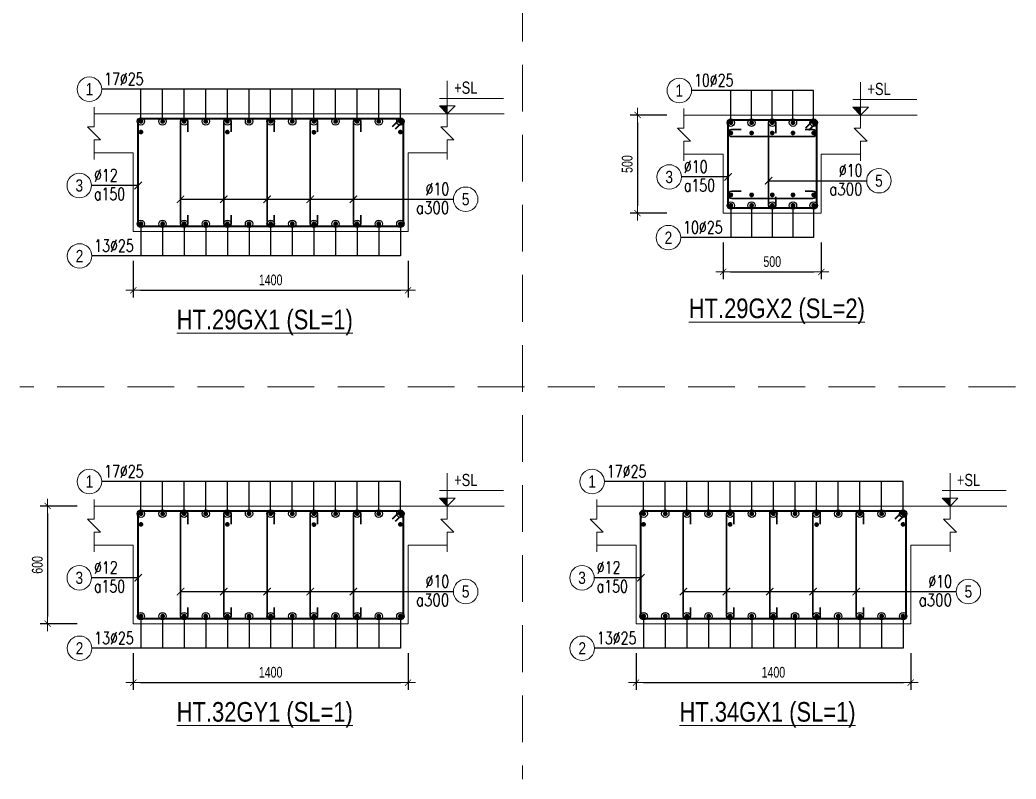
# Model space of a CAD drawing. Header units: millimetres. Extents: x 225489 to 327520, y -235866 to -221866.
# Drawn here: x 267539 to 272615, y -235866 to -231996 of the extents above; entities that cross this region are included whole.
import ezdxf
from ezdxf.enums import TextEntityAlignment as Align

# ---------------------------------------------------------------- set-up
doc = ezdxf.new("R2010")
doc.units = ezdxf.units.MM
doc.header["$PDMODE"] = 3
doc.linetypes.add('HIDDEN2', pattern=[4.7625, 3.175, -1.5875])
doc.layers.get('0').update_dxf_attribs({"lineweight": 20})
doc.layers.get('Defpoints').update_dxf_attribs({"color": 151, "lineweight": 9})
for name, color, linetype, lineweight in [('NDC_S_ANNO', 7, 'Continuous', 20), ('NDC_S_CONTINUOUS', 3, 'Continuous', 20), ('NDC_S_DIM', 1, 'Continuous', 15), ('NDC_S_HIDDEN', 8, 'HIDDEN2', 13), ('NDC_S_REBAR', 4, 'Continuous', 35), ('NDC_S_STIRRUP', 4, 'Continuous', 40), ('NDC_S_TEXT SYMBOL', 7, 'Continuous', 20), ('NDC_S_THIN LINE', 8, 'Continuous', 9), ('NDC_S_VN TEXT', 7, 'Continuous', 20)]:
    doc.layers.add(name, color=color, linetype=linetype, lineweight=lineweight)
doc.styles.add('ARIAL', font='arial.ttf', dxfattribs={"width": 0.8})
doc.styles.add('NDC_ANNO', font='', dxfattribs={"width": 0.8})
doc.styles.add('NDC_DIM', font='', dxfattribs={"width": 0.75})
doc.styles.add('NDC_EN TXT', font='romans.shx', dxfattribs={"width": 0.8})
doc.styles.get('NDC_ANNO').set_extended_font_data('Dotum')
doc.styles.get('NDC_DIM').set_extended_font_data('Dotum')
doc.dimstyles.new('NDC_dim_25', dxfattribs={"dimscale": 25, "dimtxt": 2.2, "dimasz": 1.5, "dimexe": 1.5, "dimexo": 2.5, "dimgap": 1, "dimtad": 1, "dimdec": 0, "dimzin": 0, "dimdsep": 46, "dimtxsty": 'NDC_DIM', "dimblk": 'DIMMARK', "dimcen": 0.09, "dimdle": 1.2, "dimclrd": 1, "dimclre": 1, "dimclrt": 3, "dimadec": 0, "dimazin": 0, "dimtfac": 1, "dimtdec": 0, "dimtix": 1, "dimtofl": 0, "dimtmove": 0, "dimatfit": 3, "dimfxl": 6, "dimfxlon": 1, "dimtolj": 1, "dimtzin": 0, "dimarcsym": 0})

# ---------------------------------------------------------------- blocks, each defined once
blk = doc.blocks.new('kata_block_TD')
at = {"color": 6, "linetype": 'ByBlock', "lineweight": -2, "style": 'ARIAL', "width": 0.8}
blk.add_attdef('SECTDET2', text='', height=5, dxfattribs=at).set_placement((0, 7.97), align=Align.CENTER)
at = {"color": 0, "linetype": 'ByBlock', "lineweight": -2, "style": 'ARIAL', "width": 0.8}
blk.add_attdef('SECTDET1', text='', height=5, dxfattribs=at).set_placement((0, 1.47), align=Align.CENTER)
at = {"color": 3, "lineweight": 25, "style": 'ARIAL', "width": 0.8}
blk.add_attdef('SSCALE', text='', height=2.5, dxfattribs=at).set_placement((0, -4), align=Align.CENTER)
blk = doc.blocks.new('kata_block_CT')
at = {"layer": 'NDC_S_ANNO'}
blk.add_hatch(color=3, dxfattribs=at).paths.add_polyline_path([(0, 1.6), (-1.61, 1.6), (0, 0)])
at = {"layer": 'NDC_S_ANNO', "ltscale": 50}
h = blk.add_hatch(dxfattribs=at)
h.set_pattern_fill('ANSI31', color=256, scale=1.406, style=0)
h.paths.add_polyline_path([(0, 1.6), (0, 0), (1.61, 1.6)])
for p, q in [((-1.59, 3.14), (11.47, 3.14)), ((11.56, 0), (-1.64, 0))]:
    blk.add_line(p, q, dxfattribs=at)
for points in [[(0, 6.69), (0, 0)], [(0, 0), (-1.61, 1.6), (0, 1.6)], [(0, 0), (1.61, 1.6), (0, 1.6)]]:
    blk.add_lwpolyline(points, dxfattribs=at)
at = {"layer": 'NDC_S_ANNO', "color": 8, "ltscale": 50}
blk.add_lwpolyline([(0, 0), (-1.61, 1.6), (0, 1.6)], dxfattribs=at)
at = {"layer": 'NDC_S_TEXT SYMBOL', "color": 3, "style": 'NDC_ANNO', "width": 0.8}
blk.add_attdef('CT', (1.41, 4.07), '', height=2.5, dxfattribs=at)
blk = doc.blocks.new('DIMMARK')
at = {"layer": 'NDC_S_DIM', "color": 1}
blk.add_line((-1.5, 0), (1, 0), dxfattribs=at)
at = {"layer": 'NDC_S_DIM', "color": 2, "const_width": 0.1}
blk.add_lwpolyline([(-0.42, -0.42), (0.42, 0.42)], dxfattribs=at)
blk = doc.blocks.new('*D235')
at = {"layer": 'Defpoints', "color": 0, "transparency": 16777216}
for p in [(268116.9, -233074), (269516.9, -233074), (269516.9, -233374)]:
    blk.add_point(p, dxfattribs=at)
at = {"layer": 'NDC_S_DIM', "color": 1, "lineweight": -2, "transparency": 16777216}
for p, q in [((268116.9, -233224), (268116.9, -233411.5)), ((269516.9, -233224), (269516.9, -233411.5)), ((268154.4, -233374), (269479.4, -233374))]:
    blk.add_line(p, q, dxfattribs=at)
at = {"layer": 'NDC_S_DIM', "color": 1, "lineweight": -2, "transparency": 16777216, "xscale": 37.5, "yscale": 37.5, "zscale": 37.5, "rotation": 180}
blk.add_blockref('DIMMARK', (268116.9, -233374), dxfattribs=at)
at = {"layer": 'NDC_S_DIM', "color": 1, "lineweight": -2, "transparency": 16777216, "xscale": 37.5, "yscale": 37.5, "zscale": 37.5}
blk.add_blockref('DIMMARK', (269516.9, -233374), dxfattribs=at)
at = {"layer": 'NDC_S_DIM', "color": 3, "transparency": 16777216, "insert": (268816.9, -233321.5), "char_height": 55, "attachment_point": 5, "style": 'NDC_DIM'}
blk.add_mtext('\\A1;1400', dxfattribs=at)
blk = doc.blocks.new('kata_block_THEP')
at = {"layer": 'NDC_S_REBAR', "color": 0}
for p, q in [((-0.5, 0), (0.5, 0)), ((-0.35, 0.35), (0.35, -0.35)), ((0.35, 0.35), (-0.35, -0.35)), ((0, 0.5), (0, -0.5))]:
    blk.add_line(p, q, dxfattribs=at)
at = {"layer": 'NDC_S_REBAR', "color": 0, "const_width": 0.0833}
blk.add_lwpolyline([(-0.5, 0, 1), (0.5, 0, 1), (-0.5, 0, 1)], format="xyb", dxfattribs=at)
blk = doc.blocks.new('*U11')
blk.add_circle((-2.5, 0), 2.5)
at = {"layer": 'NDC_S_VN TEXT', "color": 3, "style": 'NDC_EN TXT', "width": 0.75}
blk.add_attdef('DK1', (0.5, 0.85), '', height=2.5, dxfattribs=at)
at = {"layer": 'NDC_S_VN TEXT', "color": 7, "style": 'ARIAL', "width": 0.8}
blk.add_attdef('SH2', text='', height=2.5, dxfattribs=at).set_placement((-2.5, 0), align=Align.MIDDLE)
blk = doc.blocks.new('*U12')
blk.add_circle((-2.5, 0), 2.5)
at = {"layer": 'NDC_S_VN TEXT', "color": 3, "style": 'NDC_EN TXT', "width": 0.75}
for tag, p in [('DK1', (0.5, 0.85)), ('KC1', (0.5, -2.97))]:
    blk.add_attdef(tag, p, '', height=2.5, dxfattribs=at)
at = {"layer": 'NDC_S_VN TEXT', "color": 7, "style": 'ARIAL', "width": 0.8}
blk.add_attdef('SH2', text='', height=2.5, dxfattribs=at).set_placement((-2.5, 0), align=Align.MIDDLE)
blk = doc.blocks.new('*U15')
blk.add_circle((2.5, 0), 2.5)
at = {"layer": 'NDC_S_VN TEXT', "color": 3, "style": 'NDC_EN TXT'}
for tag, width, p in [('DK2', 0.75, (-0.85, 0.85)), ('KC2', 0.8, (-0.85, -2.97))]:
    blk.add_attdef(tag, text='', height=2.5, dxfattribs=dict(at, width=width)).set_placement(p, align=Align.RIGHT)
at = {"layer": 'NDC_S_VN TEXT', "color": 7, "style": 'ARIAL', "width": 0.8}
blk.add_attdef('SH3', text='', height=2.5, dxfattribs=at).set_placement((2.5, 0), align=Align.MIDDLE)
blk = doc.blocks.new('*D236')
at = {"layer": 'Defpoints', "color": 0, "transparency": 16777216}
for p in [(271122.6, -232980.5), (271622.6, -232980.5), (271622.6, -233280.5)]:
    blk.add_point(p, dxfattribs=at)
at = {"layer": 'NDC_S_DIM', "color": 1, "lineweight": -2, "transparency": 16777216}
for p, q in [((271122.6, -233130.5), (271122.6, -233318)), ((271622.6, -233130.5), (271622.6, -233318)), ((271160.1, -233280.5), (271585.1, -233280.5))]:
    blk.add_line(p, q, dxfattribs=at)
at = {"layer": 'NDC_S_DIM', "color": 1, "lineweight": -2, "transparency": 16777216, "xscale": 37.5, "yscale": 37.5, "zscale": 37.5, "rotation": 180}
blk.add_blockref('DIMMARK', (271122.6, -233280.5), dxfattribs=at)
at = {"layer": 'NDC_S_DIM', "color": 1, "lineweight": -2, "transparency": 16777216, "xscale": 37.5, "yscale": 37.5, "zscale": 37.5}
blk.add_blockref('DIMMARK', (271622.6, -233280.5), dxfattribs=at)
at = {"layer": 'NDC_S_DIM', "color": 3, "transparency": 16777216, "insert": (271372.6, -233228), "char_height": 55, "attachment_point": 5, "style": 'NDC_DIM'}
blk.add_mtext('\\A1;500', dxfattribs=at)
blk = doc.blocks.new('*D237')
at = {"layer": 'Defpoints', "color": 0, "transparency": 16777216}
for p in [(271192.3, -232480.5), (270686.3, -232980.5), (271192.3, -232980.5)]:
    blk.add_point(p, dxfattribs=at)
at = {"layer": 'NDC_S_DIM', "color": 1, "lineweight": -2, "transparency": 16777216}
for p, q in [((270836.3, -232480.5), (270648.8, -232480.5)), ((270686.3, -232518), (270686.3, -232943)), ((270836.3, -232980.5), (270648.8, -232980.5))]:
    blk.add_line(p, q, dxfattribs=at)
at = {"layer": 'NDC_S_DIM', "color": 1, "lineweight": -2, "transparency": 16777216, "xscale": 37.5, "yscale": 37.5, "zscale": 37.5}
for p, rotation in [((270686.3, -232480.5), 90), ((270686.3, -232980.5), 270)]:
    blk.add_blockref('DIMMARK', p, dxfattribs=dict(at, rotation=rotation))
at = {"layer": 'NDC_S_DIM', "color": 3, "transparency": 16777216, "insert": (270633.8, -232730.5), "char_height": 55, "attachment_point": 5, "rotation": 90, "style": 'NDC_DIM'}
blk.add_mtext('\\A1;500', dxfattribs=at)
blk = doc.blocks.new('*D247')
at = {"layer": 'Defpoints', "color": 0, "transparency": 16777216}
for p in [(268116.9, -235074), (269516.9, -235074), (269516.9, -235374)]:
    blk.add_point(p, dxfattribs=at)
at = {"layer": 'NDC_S_DIM', "color": 1, "lineweight": -2, "transparency": 16777216}
for p, q in [((268116.9, -235224), (268116.9, -235411.5)), ((269516.9, -235224), (269516.9, -235411.5)), ((268154.4, -235374), (269479.4, -235374))]:
    blk.add_line(p, q, dxfattribs=at)
at = {"layer": 'NDC_S_DIM', "color": 1, "lineweight": -2, "transparency": 16777216, "xscale": 37.5, "yscale": 37.5, "zscale": 37.5, "rotation": 180}
blk.add_blockref('DIMMARK', (268116.9, -235374), dxfattribs=at)
at = {"layer": 'NDC_S_DIM', "color": 1, "lineweight": -2, "transparency": 16777216, "xscale": 37.5, "yscale": 37.5, "zscale": 37.5}
blk.add_blockref('DIMMARK', (269516.9, -235374), dxfattribs=at)
at = {"layer": 'NDC_S_DIM', "color": 3, "transparency": 16777216, "insert": (268816.9, -235321.5), "char_height": 55, "attachment_point": 5, "style": 'NDC_DIM'}
blk.add_mtext('\\A1;1400', dxfattribs=at)
blk = doc.blocks.new('*D248')
at = {"layer": 'Defpoints', "color": 0, "transparency": 16777216}
for p in [(268186.6, -234474), (267680.6, -235074), (268186.6, -235074)]:
    blk.add_point(p, dxfattribs=at)
at = {"layer": 'NDC_S_DIM', "color": 1, "lineweight": -2, "transparency": 16777216}
for p, q in [((267830.6, -234474), (267643.1, -234474)), ((267680.6, -234511.5), (267680.6, -235036.5)), ((267830.6, -235074), (267643.1, -235074))]:
    blk.add_line(p, q, dxfattribs=at)
at = {"layer": 'NDC_S_DIM', "color": 1, "lineweight": -2, "transparency": 16777216, "xscale": 37.5, "yscale": 37.5, "zscale": 37.5}
for p, rotation in [((267680.6, -234474), 90), ((267680.6, -235074), 270)]:
    blk.add_blockref('DIMMARK', p, dxfattribs=dict(at, rotation=rotation))
at = {"layer": 'NDC_S_DIM', "color": 3, "transparency": 16777216, "insert": (267628.1, -234774), "char_height": 55, "attachment_point": 5, "rotation": 90, "style": 'NDC_DIM'}
blk.add_mtext('\\A1;600', dxfattribs=at)
blk = doc.blocks.new('*D253')
at = {"layer": 'Defpoints', "color": 0, "transparency": 16777216}
for p in [(270678.4, -235074), (272078.4, -235074), (272078.4, -235374)]:
    blk.add_point(p, dxfattribs=at)
at = {"layer": 'NDC_S_DIM', "color": 1, "lineweight": -2, "transparency": 16777216}
for p, q in [((270678.4, -235224), (270678.4, -235411.5)), ((272078.4, -235224), (272078.4, -235411.5)), ((270715.9, -235374), (272040.9, -235374))]:
    blk.add_line(p, q, dxfattribs=at)
at = {"layer": 'NDC_S_DIM', "color": 1, "lineweight": -2, "transparency": 16777216, "xscale": 37.5, "yscale": 37.5, "zscale": 37.5, "rotation": 180}
blk.add_blockref('DIMMARK', (270678.4, -235374), dxfattribs=at)
at = {"layer": 'NDC_S_DIM', "color": 1, "lineweight": -2, "transparency": 16777216, "xscale": 37.5, "yscale": 37.5, "zscale": 37.5}
blk.add_blockref('DIMMARK', (272078.4, -235374), dxfattribs=at)
at = {"layer": 'NDC_S_DIM', "color": 3, "transparency": 16777216, "insert": (271378.4, -235321.5), "char_height": 55, "attachment_point": 5, "style": 'NDC_DIM'}
blk.add_mtext('\\A1;1400', dxfattribs=at)

msp = doc.modelspace()

# ---------------------------------------------------------------- linework, layer by layer
at = {"layer": 'NDC_S_CONTINUOUS'}
for points in [[(267916.9, -232474), (268116.9, -232474), (268116.9, -232474), (269516.9, -232474), (269516.9, -232474), (269716.9, -232474)], [(270922.6, -232480.5), (271122.6, -232480.5), (271122.6, -232480.5), (271622.6, -232480.5), (271622.6, -232480.5), (271822.6, -232480.5)], [(267916.9, -232674), (268116.9, -232674), (268116.9, -233074), (269516.9, -233074), (269516.9, -232674), (269716.9, -232674)], [(270922.6, -232680.5), (271122.6, -232680.5), (271122.6, -232980.5), (271622.6, -232980.5), (271622.6, -232680.5), (271822.6, -232680.5)], [(267916.9, -234474), (268116.9, -234474), (268116.9, -234474), (269516.9, -234474), (269516.9, -234474), (269716.9, -234474)], [(270478.4, -234474), (270678.4, -234474), (270678.4, -234474), (272078.4, -234474), (272078.4, -234474), (272278.4, -234474)], [(267916.9, -234674), (268116.9, -234674), (268116.9, -235074), (269516.9, -235074), (269516.9, -234674), (269716.9, -234674)], [(270478.4, -234674), (270678.4, -234674), (270678.4, -235074), (272078.4, -235074), (272078.4, -234674), (272278.4, -234674)]]:
    msp.add_lwpolyline(points, dxfattribs=at)
at = {"layer": 'NDC_S_HIDDEN', "ltscale": 75}
for p, q in [((270100.9, -221865.9), (270100.9, -235865.9)), ((285470, -233865.9), (267539.4, -233865.9))]:
    msp.add_line(p, q, dxfattribs=at)
at = {"layer": 'NDC_S_REBAR'}
for points in [[(268394.8, -232566.3), (268394.8, -232517.4, 1), (268357.9, -232517.4), (268357.9, -233030.5, 1), (268394.8, -233030.5), (268394.8, -232991.3, -0.414214)], [(268614.9, -232566.3), (268614.9, -232517.4, 1), (268578, -232517.4), (268578, -233030.5, 1), (268614.9, -233030.5), (268614.9, -232991.3, -0.414214)], [(268835.2, -232566.3), (268835.2, -232517.4, 1), (268798.3, -232517.4), (268798.3, -233030.5, 1), (268835.2, -233030.5), (268835.2, -232991.3, -0.414214)], [(269055.5, -232566.3), (269055.5, -232517.4, 1), (269018.7, -232517.4), (269018.7, -233030.5, 1), (269055.5, -233030.5), (269055.5, -232991.3, -0.414214)], [(269275.9, -232566.3), (269275.9, -232517.4, 1), (269239, -232517.4), (269239, -233030.5, 1), (269275.9, -233030.5), (269275.9, -232991.3, -0.414214)], [(271391.1, -232572.8), (271391.1, -232523.9, 1), (271354.2, -232523.9), (271354.2, -232937, 1), (271391.1, -232937), (271391.1, -232897.8, -0.414214)], [(271215, -232553.7), (271166.1, -232553.7, 1), (271166.1, -232590.6), (271579.2, -232590.6, 1), (271579.2, -232553.7), (271539.9, -232553.7, -0.414214)], [(271215, -232869), (271166.1, -232869, 1), (271166.1, -232905.8), (271579.2, -232905.8, 1), (271579.2, -232869), (271539.9, -232869, -0.414214)], [(268394.8, -234566.3), (268394.8, -234517.4, 1), (268357.9, -234517.4), (268357.9, -235030.5, 1), (268394.8, -235030.5), (268394.8, -234991.3, -0.414214)], [(268614.9, -234566.3), (268614.9, -234517.4, 1), (268578, -234517.4), (268578, -235030.5, 1), (268614.9, -235030.5), (268614.9, -234991.3, -0.414214)], [(268835.2, -234566.3), (268835.2, -234517.4, 1), (268798.3, -234517.4), (268798.3, -235030.5, 1), (268835.2, -235030.5), (268835.2, -234991.3, -0.414214)], [(269055.5, -234566.3), (269055.5, -234517.4, 1), (269018.7, -234517.4), (269018.7, -235030.5, 1), (269055.5, -235030.5), (269055.5, -234991.3, -0.414214)], [(269275.9, -234566.3), (269275.9, -234517.4, 1), (269239, -234517.4), (269239, -235030.5, 1), (269275.9, -235030.5), (269275.9, -234991.3, -0.414214)], [(270956.3, -234566.3), (270956.3, -234517.4, 1), (270919.5, -234517.4), (270919.5, -235030.5, 1), (270956.3, -235030.5), (270956.3, -234991.3, -0.414214)], [(271176.4, -234566.3), (271176.4, -234517.4, 1), (271139.5, -234517.4), (271139.5, -235030.5, 1), (271176.4, -235030.5), (271176.4, -234991.3, -0.414214)], [(271396.7, -234566.3), (271396.7, -234517.4, 1), (271359.9, -234517.4), (271359.9, -235030.5, 1), (271396.7, -235030.5), (271396.7, -234991.3, -0.414214)], [(271617.1, -234566.3), (271617.1, -234517.4, 1), (271580.2, -234517.4), (271580.2, -235030.5, 1), (271617.1, -235030.5), (271617.1, -234991.3, -0.414214)], [(271837.4, -234566.3), (271837.4, -234517.4, 1), (271800.5, -234517.4), (271800.5, -235030.5, 1), (271837.4, -235030.5), (271837.4, -234991.3, -0.414214)]]:
    msp.add_lwpolyline(points, format="xyb", dxfattribs=at)
at = {"layer": 'NDC_S_STIRRUP'}
for points in [[(269437.9, -232539), (269477.9, -232499, -0.414214), (269491.9, -232513), (269491.9, -233035, -0.414214), (269477.9, -233049), (268155.9, -233049, -0.414214), (268141.9, -233035), (268141.9, -232513, -0.414214), (268155.9, -232499), (269477.9, -232499, -0.414214), (269491.9, -232513), (269451.9, -232553)], [(271543.6, -232545.5), (271583.6, -232505.5, -0.414214), (271597.6, -232519.5), (271597.6, -232941.5, -0.414214), (271583.6, -232955.5), (271161.6, -232955.5, -0.414214), (271147.6, -232941.5), (271147.6, -232519.5, -0.414214), (271161.6, -232505.5), (271583.6, -232505.5, -0.414214), (271597.6, -232519.5), (271557.6, -232559.5)], [(269437.9, -234539), (269477.9, -234499, -0.414214), (269491.9, -234513), (269491.9, -235035, -0.414214), (269477.9, -235049), (268155.9, -235049, -0.414214), (268141.9, -235035), (268141.9, -234513, -0.414214), (268155.9, -234499), (269477.9, -234499, -0.414214), (269491.9, -234513), (269451.9, -234553)], [(271999.4, -234539), (272039.4, -234499, -0.414214), (272053.4, -234513), (272053.4, -235035, -0.414214), (272039.4, -235049), (270717.4, -235049, -0.414214), (270703.4, -235035), (270703.4, -234513, -0.414214), (270717.4, -234499), (272039.4, -234499, -0.414214), (272053.4, -234513), (272013.4, -234553)]]:
    msp.add_lwpolyline(points, format="xyb", dxfattribs=at)
at = {"layer": 'NDC_S_THIN LINE'}
for points in [[(267916.9, -232707.3), (267916.9, -232607.3), (267950.2, -232607.3), (267883.6, -232540.6), (267916.9, -232540.6), (267916.9, -232440.6)], [(269716.9, -232707.3), (269716.9, -232607.3), (269750.2, -232607.3), (269683.6, -232540.6), (269716.9, -232540.6), (269716.9, -232440.6)], [(270922.6, -232713.8), (270922.6, -232613.8), (270956, -232613.8), (270889.3, -232547.1), (270922.6, -232547.1), (270922.6, -232447.1)], [(271822.6, -232713.8), (271822.6, -232613.8), (271856, -232613.8), (271789.3, -232547.1), (271822.6, -232547.1), (271822.6, -232447.1)], [(267916.9, -234707.3), (267916.9, -234607.3), (267950.2, -234607.3), (267883.6, -234540.6), (267916.9, -234540.6), (267916.9, -234440.6)], [(269716.9, -234707.3), (269716.9, -234607.3), (269750.2, -234607.3), (269683.6, -234540.6), (269716.9, -234540.6), (269716.9, -234440.6)], [(270478.4, -234707.3), (270478.4, -234607.3), (270511.8, -234607.3), (270445.1, -234540.6), (270478.4, -234540.6), (270478.4, -234440.6)], [(272278.4, -234707.3), (272278.4, -234607.3), (272311.8, -234607.3), (272245.1, -234540.6), (272278.4, -234540.6), (272278.4, -234440.6)]]:
    msp.add_lwpolyline(points, dxfattribs=at)

# ---------------------------------------------------------------- block references
at = {"layer": 'NDC_S_REBAR', "xscale": 22, "yscale": 22, "zscale": 22}
for p in [(268155.9, -232513), (268266.1, -232513), (268376.2, -232513), (268486.4, -232513), (268596.6, -232513), (268706.7, -232513), (268816.9, -232513), (268927.1, -232513), (269037.2, -232513), (269147.4, -232513), (269257.6, -232513), (269367.7, -232513), (269477.9, -232513), (271161.6, -232519.5), (271583.6, -232519.5), (268155.9, -232567.4), (268596.6, -232567.4), (269037.1, -232568.3), (269477.9, -232567.4), (271161.6, -232572.1), (271583.6, -232572.1), (271161.6, -232887.4), (271267.1, -232887.4), (271372.6, -232887.4), (271478.1, -232887.4), (271583.6, -232887.4), (271161.6, -232941.5), (271267.1, -232941.5), (271372.6, -232941.5), (271478.1, -232941.5), (271583.6, -232941.5), (268155.9, -233035), (268266.1, -233035), (268376.2, -233035), (268486.4, -233035), (268596.6, -233035), (268706.7, -233035), (268816.9, -233035), (268927.1, -233035), (269037.2, -233035), (269147.4, -233035), (269257.6, -233035), (269367.7, -233035), (269477.9, -233035), (268155.9, -234513), (268266.1, -234513), (268376.2, -234513), (268486.4, -234513), (268596.6, -234513), (268706.7, -234513), (268816.9, -234513), (268927.1, -234513), (269037.2, -234513), (269147.4, -234513), (269257.6, -234513), (269367.7, -234513), (269477.9, -234513), (270717.4, -234513), (270827.6, -234513), (270937.8, -234513), (271047.9, -234513), (271158.1, -234513), (271268.3, -234513), (271378.4, -234513), (271488.6, -234513), (271598.8, -234513), (271708.9, -234513), (271819.1, -234513), (271929.3, -234513), (272039.4, -234513), (268155.9, -234567.4), (268596.6, -234567.4), (269037.1, -234568.3), (269477.9, -234567.4), (270717.4, -234567.4), (271158.1, -234567.4), (271598.6, -234568.3), (272039.4, -234567.4), (268155.9, -235035), (268266.1, -235035), (268376.2, -235035), (268486.4, -235035), (268596.6, -235035), (268706.7, -235035), (268816.9, -235035), (268927.1, -235035), (269037.2, -235035), (269147.4, -235035), (269257.6, -235035), (269367.7, -235035), (269477.9, -235035), (270717.4, -235035), (270827.6, -235035), (270937.8, -235035), (271047.9, -235035), (271158.1, -235035), (271268.3, -235035), (271378.4, -235035), (271488.6, -235035), (271598.8, -235035), (271708.9, -235035), (271819.1, -235035), (271929.3, -235035), (272039.4, -235035)]:
    msp.add_blockref('kata_block_THEP', p, dxfattribs=at)
at = {"layer": 'NDC_S_REBAR', "xscale": -22, "yscale": 22, "zscale": 22, "rotation": 180}
for p in [(271267.1, -232519.5), (271372.6, -232519.5), (271478.1, -232519.5), (271267.1, -232572.1), (271372.6, -232572.1), (271478.1, -232572.1)]:
    msp.add_blockref('kata_block_THEP', p, dxfattribs=at)
at = {"layer": 'NDC_S_THIN LINE', "xscale": 25, "yscale": 25, "zscale": 25}
for name, p, values in [('*U11', (267955.9, -232349), {'SH2': '1', 'DK1': '17%%c25'}), ('*U11', (270961.6, -232355.5), {'SH2': '1', 'DK1': '10%%c25'}), ('*U12', (270910.1, -232796.3), {'SH2': '3', 'DK1': '%%c10', 'KC1': 'a150'}), ('*U12', (267904.4, -232839.8), {'SH2': '3', 'DK1': '%%c12', 'KC1': 'a150'}), ('*U15', (271853.7, -232815.4), {'SH3': '5', 'DK2': '%%c10', 'KC2': 'a300'}), ('*U15', (269748, -232910), {'SH3': '5', 'DK2': '%%c10', 'KC2': 'a300'}), ('*U11', (270906.2, -233105.5), {'SH2': '2', 'DK1': '10%%c25'}), ('*U11', (267905.6, -233199), {'SH2': '2', 'DK1': '13%%c25'}), ('*U11', (267955.9, -234349), {'SH2': '1', 'DK1': '17%%c25'}), ('*U11', (270517.4, -234349), {'SH2': '1', 'DK1': '17%%c25'}), ('*U12', (267904.4, -234839.8), {'SH2': '3', 'DK1': '%%c12', 'KC1': 'a150'}), ('*U12', (270465.9, -234839.8), {'SH2': '3', 'DK1': '%%c12', 'KC1': 'a150'}), ('*U15', (269748, -234910), {'SH3': '5', 'DK2': '%%c10', 'KC2': 'a300'}), ('*U15', (272309.5, -234910), {'SH3': '5', 'DK2': '%%c10', 'KC2': 'a300'}), ('*U11', (267905.6, -235199), {'SH2': '2', 'DK1': '13%%c25'}), ('*U11', (270467.1, -235199), {'SH2': '2', 'DK1': '13%%c25'})]:
    msp.add_blockref(name, p, dxfattribs=at).add_auto_attribs(values)
at = {"layer": 'NDC_S_VN TEXT', "xscale": 25, "yscale": 25, "zscale": 25}
for p in [(269716.9, -232474), (271822.6, -232480.5), (269716.9, -234474), (272278.4, -234474)]:
    msp.add_blockref('kata_block_CT', p, dxfattribs=at).add_auto_attribs({'CT': '+SL'})
at = {"layer": 'NDC_S_VN TEXT'}
ref = msp.add_blockref('kata_block_TD', (271395.9, -233545.4), dxfattribs=dict(at, xscale=20, yscale=20, zscale=20))
ref.add_attrib('SECTDET1', '%%uHT.29GX2 (SL=2)', dxfattribs={"layer": '0', "color": 0, "linetype": 'ByBlock', "lineweight": -2, "height": 100, "style": 'ARIAL', "width": 0.8}).set_placement((271395.9, -233516), align=Align.CENTER)
ref = msp.add_blockref('kata_block_TD', (268786.9, -233602.6), dxfattribs=dict(at, xscale=20, yscale=20, zscale=20))
ref.add_attrib('SECTDET1', '%%uHT.29GX1 (SL=1)', dxfattribs={"layer": '0', "color": 0, "linetype": 'ByBlock', "lineweight": -2, "height": 100, "style": 'ARIAL', "width": 0.8}).set_placement((268786.9, -233573.1), align=Align.CENTER)
ref = msp.add_blockref('kata_block_TD', (268786.9, -235602.6), dxfattribs=dict(at, xscale=20, yscale=20, zscale=20))
ref.add_attrib('SECTDET1', '%%uHT.32GY1 (SL=1)', dxfattribs={"layer": '0', "color": 0, "linetype": 'ByBlock', "lineweight": -2, "height": 100, "style": 'ARIAL', "width": 0.8}).set_placement((268786.9, -235573.1), align=Align.CENTER)
ref = msp.add_blockref('kata_block_TD', (271348.5, -235602.6), dxfattribs=dict(at, xscale=20, yscale=20, zscale=20))
ref.add_attrib('SECTDET1', '%%uHT.34GX1 (SL=1)', dxfattribs={"layer": '0', "color": 0, "linetype": 'ByBlock', "lineweight": -2, "height": 100, "style": 'ARIAL', "width": 0.8}).set_placement((271348.5, -235573.1), align=Align.CENTER)

# ---------------------------------------------------------------- dimensions: what is measured, and where the dimension line sits
at = {"layer": 'NDC_S_DIM'}
for base, p1, p2, picture, middle in [((270686.3, -232980.5), (271192.3, -232480.5), (271192.3, -232980.5), '*D237', (270633.8, -232730.5)), ((267680.6, -235074), (268186.6, -234474), (268186.6, -235074), '*D248', (267628.1, -234774))]:
    dim = msp.add_linear_dim(base=base, p1=p1, p2=p2, angle=270, dimstyle='NDC_dim_25', dxfattribs=at)
    dim.commit()
    dim.dimension.update_dxf_attribs({"geometry": picture, "text_midpoint": middle})
for base, p1, p2, picture, middle in [((271622.6, -233280.5), (271122.6, -232980.5), (271622.6, -232980.5), '*D236', (271372.6, -233228)), ((269516.9, -233374), (268116.9, -233074), (269516.9, -233074), '*D235', (268816.9, -233321.5)), ((269516.9, -235374), (268116.9, -235074), (269516.9, -235074), '*D247', (268816.9, -235321.5)), ((272078.4, -235374), (270678.4, -235074), (272078.4, -235074), '*D253', (271378.4, -235321.5))]:
    dim = msp.add_linear_dim(base=base, p1=p1, p2=p2, dimstyle='NDC_dim_25', dxfattribs=at)
    dim.commit()
    dim.dimension.update_dxf_attribs({"geometry": picture, "text_midpoint": middle})

# ---------------------------------------------------------------- leaders
at = {"layer": 'NDC_S_THIN LINE'}
for points, override in [([(268155.9, -232513), (268155.9, -232349), (267955.9, -232349)], {"dimldrblk": 'DotBlank'}), ([(269477.9, -232513), (269477.9, -232349), (267955.9, -232349)], {"dimldrblk": 'DotBlank'}), ([(268266.1, -232513), (268266.1, -232349), (268066.1, -232349)], {"dimldrblk": 'DotBlank'}), ([(268376.2, -232513), (268376.2, -232349), (268176.2, -232349)], {"dimldrblk": 'DotBlank'}), ([(268486.4, -232513), (268486.4, -232349), (268286.4, -232349)], {"dimldrblk": 'DotBlank'}), ([(268596.6, -232513), (268596.6, -232349), (268396.6, -232349)], {"dimldrblk": 'DotBlank'}), ([(268706.7, -232513), (268706.7, -232349), (268506.7, -232349)], {"dimldrblk": 'DotBlank'}), ([(268816.9, -232513), (268816.9, -232349), (268616.9, -232349)], {"dimldrblk": 'DotBlank'}), ([(268927.1, -232513), (268927.1, -232349), (268727.1, -232349)], {"dimldrblk": 'DotBlank'}), ([(269037.2, -232513), (269037.2, -232349), (268837.2, -232349)], {"dimldrblk": 'DotBlank'}), ([(269147.4, -232513), (269147.4, -232349), (268947.4, -232349)], {"dimldrblk": 'DotBlank'}), ([(269257.6, -232513), (269257.6, -232349), (269057.6, -232349)], {"dimldrblk": 'DotBlank'}), ([(269367.7, -232513), (269367.7, -232349), (269167.7, -232349)], {"dimldrblk": 'DotBlank'}), ([(271161.6, -232519.5), (271161.6, -232355.5), (270961.6, -232355.5)], {"dimldrblk": 'DotBlank'}), ([(271267.1, -232519.5), (271267.1, -232355.5), (270961.6, -232355.5)], {"dimldrblk": 'DotBlank'}), ([(271372.6, -232519.5), (271372.6, -232355.5), (270961.6, -232355.5)], {"dimldrblk": 'DotBlank'}), ([(271478.1, -232519.5), (271478.1, -232355.5), (270961.6, -232355.5)], {"dimldrblk": 'DotBlank'}), ([(271583.6, -232519.5), (271583.6, -232355.5), (270961.6, -232355.5)], {"dimldrblk": 'DotBlank'}), ([(271147.6, -232796.3), (270910.1, -232796.3)], {"dimldrblk": 'ArchTick'}), ([(271354.2, -232815.4), (271853.7, -232815.4)], {"dimldrblk": 'ArchTick'}), ([(268141.9, -232839.8), (267904.4, -232839.8)], {"dimldrblk": 'ArchTick'}), ([(268357.9, -232910), (269748, -232910)], {"dimldrblk": 'ArchTick'}), ([(268578, -232910), (269748, -232910)], {"dimldrblk": 'ArchTick'}), ([(268798.3, -232910), (269748, -232910)], {"dimldrblk": 'ArchTick'}), ([(269018.7, -232910), (269370.5, -232910)], {"dimldrblk": 'ArchTick'}), ([(269239, -232910), (269559.1, -232910)], {"dimldrblk": 'ArchTick'}), ([(271161.6, -232941.5), (271161.6, -233105.5), (270906.2, -233105.5)], {"dimldrblk": 'DotBlank'}), ([(271267.1, -232941.5), (271267.1, -233105.5), (270906.2, -233105.5)], {"dimldrblk": 'DotBlank'}), ([(271372.6, -232941.5), (271372.6, -233105.5), (270906.2, -233105.5)], {"dimldrblk": 'DotBlank'}), ([(271478.1, -232941.5), (271478.1, -233105.5), (270906.2, -233105.5)], {"dimldrblk": 'DotBlank'}), ([(271583.6, -232941.5), (271583.6, -233105.5), (270906.2, -233105.5)], {"dimldrblk": 'DotBlank'}), ([(268155.9, -233035), (268155.9, -233199), (267905.6, -233199)], {"dimldrblk": 'DotBlank'}), ([(269477.9, -233035), (269477.9, -233199), (267905.6, -233199)], {"dimldrblk": 'DotBlank'}), ([(268266.1, -233035), (268266.1, -233199), (268015.8, -233199)], {"dimldrblk": 'DotBlank'}), ([(268376.2, -233035), (268376.2, -233199), (268125.9, -233199)], {"dimldrblk": 'DotBlank'}), ([(268486.4, -233035), (268486.4, -233199), (268236.1, -233199)], {"dimldrblk": 'DotBlank'}), ([(268596.6, -233035), (268596.6, -233199), (268346.3, -233199)], {"dimldrblk": 'DotBlank'}), ([(268706.7, -233035), (268706.7, -233199), (268456.4, -233199)], {"dimldrblk": 'DotBlank'}), ([(268816.9, -233035), (268816.9, -233199), (268566.6, -233199)], {"dimldrblk": 'DotBlank'}), ([(268927.1, -233035), (268927.1, -233199), (268676.8, -233199)], {"dimldrblk": 'DotBlank'}), ([(269037.2, -233035), (269037.2, -233199), (268786.9, -233199)], {"dimldrblk": 'DotBlank'}), ([(269147.4, -233035), (269147.4, -233199), (268897.1, -233199)], {"dimldrblk": 'DotBlank'}), ([(269257.6, -233035), (269257.6, -233199), (269007.3, -233199)], {"dimldrblk": 'DotBlank'}), ([(269367.7, -233035), (269367.7, -233199), (269117.4, -233199)], {"dimldrblk": 'DotBlank'}), ([(268155.9, -234513), (268155.9, -234349), (267955.9, -234349)], {"dimldrblk": 'DotBlank'}), ([(269477.9, -234513), (269477.9, -234349), (267955.9, -234349)], {"dimldrblk": 'DotBlank'}), ([(268266.1, -234513), (268266.1, -234349), (268066.1, -234349)], {"dimldrblk": 'DotBlank'}), ([(268376.2, -234513), (268376.2, -234349), (268176.2, -234349)], {"dimldrblk": 'DotBlank'}), ([(268486.4, -234513), (268486.4, -234349), (268286.4, -234349)], {"dimldrblk": 'DotBlank'}), ([(268596.6, -234513), (268596.6, -234349), (268396.6, -234349)], {"dimldrblk": 'DotBlank'}), ([(268706.7, -234513), (268706.7, -234349), (268506.7, -234349)], {"dimldrblk": 'DotBlank'}), ([(268816.9, -234513), (268816.9, -234349), (268616.9, -234349)], {"dimldrblk": 'DotBlank'}), ([(268927.1, -234513), (268927.1, -234349), (268727.1, -234349)], {"dimldrblk": 'DotBlank'}), ([(269037.2, -234513), (269037.2, -234349), (268837.2, -234349)], {"dimldrblk": 'DotBlank'}), ([(269147.4, -234513), (269147.4, -234349), (268947.4, -234349)], {"dimldrblk": 'DotBlank'}), ([(269257.6, -234513), (269257.6, -234349), (269057.6, -234349)], {"dimldrblk": 'DotBlank'}), ([(269367.7, -234513), (269367.7, -234349), (269167.7, -234349)], {"dimldrblk": 'DotBlank'}), ([(270717.4, -234513), (270717.4, -234349), (270517.4, -234349)], {"dimldrblk": 'DotBlank'}), ([(272039.4, -234513), (272039.4, -234349), (270517.4, -234349)], {"dimldrblk": 'DotBlank'}), ([(270827.6, -234513), (270827.6, -234349), (270627.6, -234349)], {"dimldrblk": 'DotBlank'}), ([(270937.8, -234513), (270937.8, -234349), (270737.8, -234349)], {"dimldrblk": 'DotBlank'}), ([(271047.9, -234513), (271047.9, -234349), (270847.9, -234349)], {"dimldrblk": 'DotBlank'}), ([(271158.1, -234513), (271158.1, -234349), (270958.1, -234349)], {"dimldrblk": 'DotBlank'}), ([(271268.3, -234513), (271268.3, -234349), (271068.3, -234349)], {"dimldrblk": 'DotBlank'}), ([(271378.4, -234513), (271378.4, -234349), (271178.4, -234349)], {"dimldrblk": 'DotBlank'}), ([(271488.6, -234513), (271488.6, -234349), (271288.6, -234349)], {"dimldrblk": 'DotBlank'}), ([(271598.8, -234513), (271598.8, -234349), (271398.8, -234349)], {"dimldrblk": 'DotBlank'}), ([(271708.9, -234513), (271708.9, -234349), (271508.9, -234349)], {"dimldrblk": 'DotBlank'}), ([(271819.1, -234513), (271819.1, -234349), (271619.1, -234349)], {"dimldrblk": 'DotBlank'}), ([(271929.3, -234513), (271929.3, -234349), (271729.3, -234349)], {"dimldrblk": 'DotBlank'}), ([(268141.9, -234839.8), (267904.4, -234839.8)], {"dimldrblk": 'ArchTick'}), ([(270703.4, -234839.8), (270465.9, -234839.8)], {"dimldrblk": 'ArchTick'}), ([(268357.9, -234910), (269748, -234910)], {"dimldrblk": 'ArchTick'}), ([(268578, -234910), (269748, -234910)], {"dimldrblk": 'ArchTick'}), ([(268798.3, -234910), (269748, -234910)], {"dimldrblk": 'ArchTick'}), ([(269018.7, -234910), (269370.5, -234910)], {"dimldrblk": 'ArchTick'}), ([(269239, -234910), (269559.1, -234910)], {"dimldrblk": 'ArchTick'}), ([(270919.5, -234910), (272309.5, -234910)], {"dimldrblk": 'ArchTick'}), ([(271139.5, -234910), (272309.5, -234910)], {"dimldrblk": 'ArchTick'}), ([(271359.9, -234910), (272309.5, -234910)], {"dimldrblk": 'ArchTick'}), ([(271580.2, -234910), (271932, -234910)], {"dimldrblk": 'ArchTick'}), ([(271800.5, -234910), (272120.6, -234910)], {"dimldrblk": 'ArchTick'}), ([(268155.9, -235035), (268155.9, -235199), (267905.6, -235199)], {"dimldrblk": 'DotBlank'}), ([(269477.9, -235035), (269477.9, -235199), (267905.6, -235199)], {"dimldrblk": 'DotBlank'}), ([(268266.1, -235035), (268266.1, -235199), (268015.8, -235199)], {"dimldrblk": 'DotBlank'}), ([(268376.2, -235035), (268376.2, -235199), (268125.9, -235199)], {"dimldrblk": 'DotBlank'}), ([(268486.4, -235035), (268486.4, -235199), (268236.1, -235199)], {"dimldrblk": 'DotBlank'}), ([(268596.6, -235035), (268596.6, -235199), (268346.3, -235199)], {"dimldrblk": 'DotBlank'}), ([(268706.7, -235035), (268706.7, -235199), (268456.4, -235199)], {"dimldrblk": 'DotBlank'}), ([(268816.9, -235035), (268816.9, -235199), (268566.6, -235199)], {"dimldrblk": 'DotBlank'}), ([(268927.1, -235035), (268927.1, -235199), (268676.8, -235199)], {"dimldrblk": 'DotBlank'}), ([(269037.2, -235035), (269037.2, -235199), (268786.9, -235199)], {"dimldrblk": 'DotBlank'}), ([(269147.4, -235035), (269147.4, -235199), (268897.1, -235199)], {"dimldrblk": 'DotBlank'}), ([(269257.6, -235035), (269257.6, -235199), (269007.3, -235199)], {"dimldrblk": 'DotBlank'}), ([(269367.7, -235035), (269367.7, -235199), (269117.4, -235199)], {"dimldrblk": 'DotBlank'}), ([(270717.4, -235035), (270717.4, -235199), (270467.1, -235199)], {"dimldrblk": 'DotBlank'}), ([(272039.4, -235035), (272039.4, -235199), (270467.1, -235199)], {"dimldrblk": 'DotBlank'}), ([(270827.6, -235035), (270827.6, -235199), (270577.3, -235199)], {"dimldrblk": 'DotBlank'}), ([(270937.8, -235035), (270937.8, -235199), (270687.4, -235199)], {"dimldrblk": 'DotBlank'}), ([(271047.9, -235035), (271047.9, -235199), (270797.6, -235199)], {"dimldrblk": 'DotBlank'}), ([(271158.1, -235035), (271158.1, -235199), (270907.8, -235199)], {"dimldrblk": 'DotBlank'}), ([(271268.3, -235035), (271268.3, -235199), (271017.9, -235199)], {"dimldrblk": 'DotBlank'}), ([(271378.4, -235035), (271378.4, -235199), (271128.1, -235199)], {"dimldrblk": 'DotBlank'}), ([(271488.6, -235035), (271488.6, -235199), (271238.3, -235199)], {"dimldrblk": 'DotBlank'}), ([(271598.8, -235035), (271598.8, -235199), (271348.4, -235199)], {"dimldrblk": 'DotBlank'}), ([(271708.9, -235035), (271708.9, -235199), (271458.6, -235199)], {"dimldrblk": 'DotBlank'}), ([(271819.1, -235035), (271819.1, -235199), (271568.8, -235199)], {"dimldrblk": 'DotBlank'}), ([(271929.3, -235035), (271929.3, -235199), (271678.9, -235199)], {"dimldrblk": 'DotBlank'})]:
    msp.add_leader(points, dimstyle='NDC_dim_25', override=override, dxfattribs=at)

doc.saveas('drawing.dxf')
